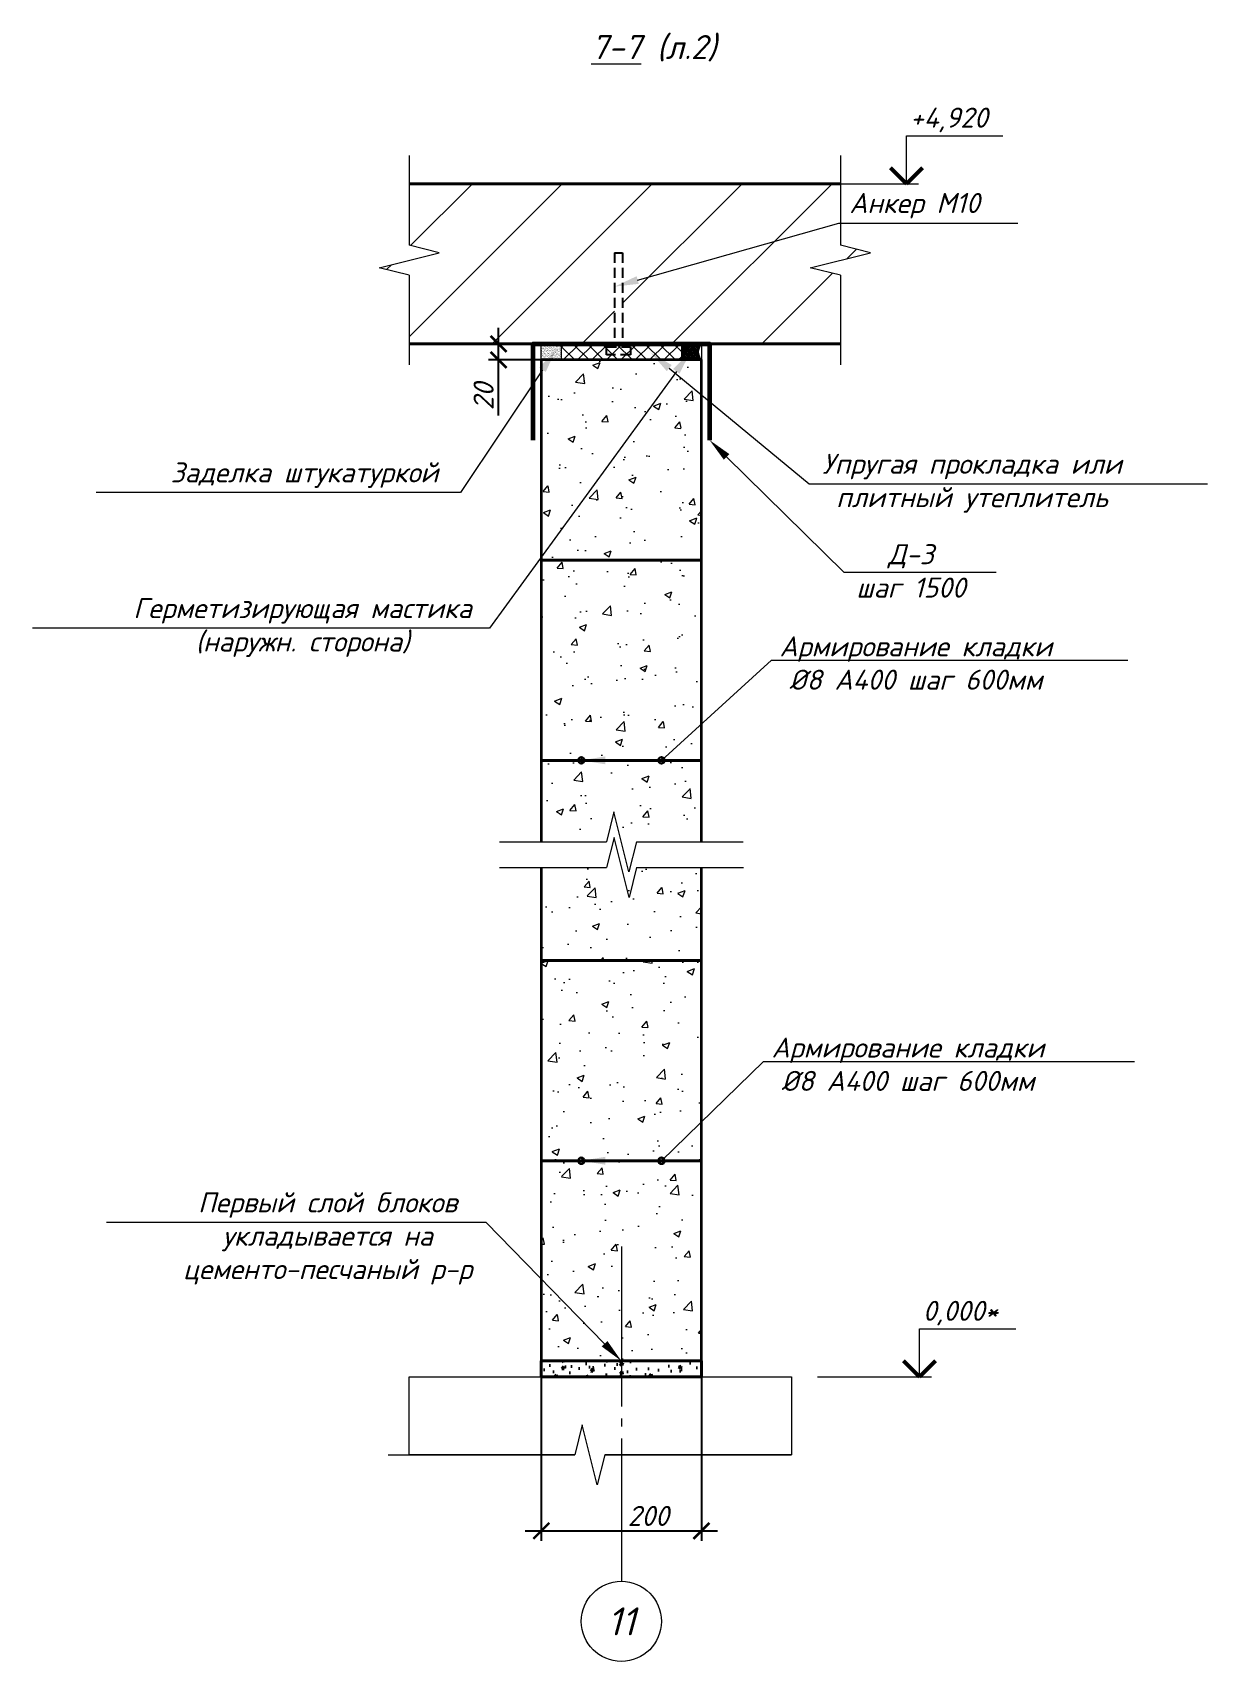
# Model space of a CAD drawing. Header units: millimetres. Extents: x -69292 to 68568, y 17750 to 120236.
# Drawn here: x 11820 to 13286, y 34010 to 36044 of the extents above; entities that cross this region are included whole.
import ezdxf
from ezdxf import colors
from ezdxf.entities.mleader import LeaderData, LeaderLine
from ezdxf.enums import TextEntityAlignment as Align
from ezdxf.math import Vec2, Vec3

# ---------------------------------------------------------------- set-up
doc = ezdxf.new("R2010")
doc.units = ezdxf.units.MM
doc.header["$PDMODE"] = 3
doc.linetypes.add('GOST2.303 5', pattern=[24, 20, -1.5, 1, -1.5])
doc.linetypes.add('HIDDEN', pattern=[0.375, 0.25, -0.125])
doc.layers.get('0').update_dxf_attribs({"lineweight": 5})
doc.layers.get('Defpoints').update_dxf_attribs({"lineweight": 0})
for name, color, linetype, lineweight in [('!!!Металл разрез', 7, 'Continuous', 35), ('#Dimensions', 7, 'Continuous', 9), ('#Арматура', 152, 'Continuous', 30), ('#Бетон вид', 22, 'Continuous', 18), ('#Бетон разрез', 22, 'Continuous', 40), ('#Выноски', 7, 'Continuous', 15), ('#Газобетон', 152, 'Continuous', 35), ('#Границы штриховок', 7, 'Continuous', 20), ('#Оси', 7, 'Continuous', 9), ('#разм', 7, 'Continuous', 9), ('A-okno', 7, 'Continuous', 0), ('k_ Размеры', 7, 'Continuous', 15), ('Штриховка', 7, 'Continuous', 25)]:
    doc.layers.add(name, color=color, linetype=linetype, lineweight=lineweight)
doc.layers.add('#Hatch', color=7, linetype='Continuous', lineweight=5, true_color=0x525252)
doc.styles.add('GOST 2.304', font='isocpeui.ttf')
doc.styles.add('STEP PR', font='isocpeui.ttf')
doc.dimstyles.new('SPDS', dxfattribs={"dimscale": 10, "dimtxt": 2.5, "dimasz": 2, "dimexe": 1.25, "dimexo": 0.625, "dimtad": 1, "dimdec": 0, "dimrnd": 0.001, "dimtxsty": 'STEP PR', "dimblk": 'ARCHTICK', "dimcen": 2.5, "dimdle": 2, "dimclrd": 256, "dimclre": 256, "dimclrt": 7, "dimadec": 0, "dimazin": 2, "dimtfac": 0.75, "dimtdec": 0, "dimtmove": 1, "dimatfit": 3, "dimfxl": 1, "dimtolj": 1, "dimarcsym": 1})

# ---------------------------------------------------------------- blocks, each defined once
blk = doc.blocks.new('Г.б.250х200')
at = {"layer": '#Hatch'}
h = blk.add_hatch(dxfattribs=at)
h.set_pattern_fill('AR-CONC', color=256, scale=0.5)
h.paths.add_polyline_path([(200, 250), (0, 250), (0, 0), (200, 0)])
at = {"layer": '#Газобетон'}
blk.add_lwpolyline([(0, 0), (200, 0), (200, 250), (0, 250)], close=True, dxfattribs=at)
blk = doc.blocks.new('*U60')
at = {"color": 0, "linetype": 'ByBlock', "lineweight": -2}
for p, q in [((3.733, 0), (4.045, 1.25)), ((4.045, 1.25), (4.67, -1.25)), ((3.733, 0), (0, 0)), ((4.67, -1.25), (4.983, 0)), ((8.716, 0), (4.983, 0))]:
    blk.add_line(p, q, dxfattribs=at)
blk = doc.blocks.new('*U484')
at = {"color": 0, "linetype": 'ByBlock', "lineweight": -2}
for p, q in [((4.445, 0), (4.758, 1.25)), ((4.758, 1.25), (5.383, -1.25)), ((4.445, 0), (0, 0)), ((5.383, -1.25), (5.695, 0)), ((10.14, 0), (5.695, 0))]:
    blk.add_line(p, q, dxfattribs=at)
blk = doc.blocks.new('*U485')
at = {"color": 0, "linetype": 'ByBlock', "lineweight": -2}
for p, q in [((4.449, 0), (4.762, 1.25)), ((4.762, 1.25), (5.387, -1.25)), ((4.449, 0), (0, 0)), ((5.387, -1.25), (5.699, 0)), ((10.149, 0), (5.699, 0))]:
    blk.add_line(p, q, dxfattribs=at)
blk = doc.blocks.new('*U61')
at = {"color": 0, "linetype": 'ByBlock', "lineweight": -2}
for p, q in [((7.77, 0), (8.083, 1.25)), ((8.083, 1.25), (8.708, -1.25)), ((7.77, 0), (0, 0)), ((8.708, -1.25), (9.02, 0)), ((16.79, 0), (9.02, 0))]:
    blk.add_line(p, q, dxfattribs=at)
blk = doc.blocks.new('*U9')
at = {"layer": '#Арматура', "lineweight": 0}
h = blk.add_hatch(dxfattribs=at)
h.set_pattern_fill('ANSI31', scale=0.8)
edge = h.paths.add_edge_path()
edge.add_arc((0, 4), 4, 0, 360)
blk.add_circle((0, 4), 4)
blk = doc.blocks.new('*U16')
at = {"layer": '#разм', "ltscale": 100, "elevation": 0}
for points in [[(4577173, -920400), (4578375, -920400)], [(4577173, -921000), (4577173, -920400)], [(4575899, -921000), (4577323, -921000)]]:
    blk.add_lwpolyline(points, dxfattribs=at)
at = {"layer": 'A-okno', "color": 0, "lineweight": 50, "ltscale": 100, "elevation": 0}
for points in [[(4577173, -921000), (4576973, -920800)], [(4577173, -921000), (4577373, -920800)]]:
    blk.add_lwpolyline(points, dxfattribs=at)
at = {"layer": '#разм', "style": 'STEP PR'}
for tag, p in [('ОТМЕТКА', (4577216, -920299)), ('ПРИМЕЧАНИЕ', (4577314, -920711))]:
    blk.add_attdef(tag, p, '', height=250, dxfattribs=at)
blk = doc.blocks.new('*U315')
at = {"layer": '#разм', "ltscale": 100, "elevation": 0}
for points in [[(4577173, -920400), (4578375, -920400)], [(4577173, -921000), (4577173, -920400)], [(4575885, -921000), (4577323, -921000)]]:
    blk.add_lwpolyline(points, dxfattribs=at)
at = {"layer": 'A-okno', "color": 0, "lineweight": 50, "ltscale": 100, "elevation": 0}
for points in [[(4577173, -921000), (4576973, -920800)], [(4577173, -921000), (4577373, -920800)]]:
    blk.add_lwpolyline(points, dxfattribs=at)
at = {"layer": '#разм', "style": 'STEP PR'}
for tag, p in [('ОТМЕТКА', (4577216, -920299)), ('ПРИМЕЧАНИЕ', (4577314, -920711))]:
    blk.add_attdef(tag, p, '', height=250, dxfattribs=at)
blk = doc.blocks.new('_ArchTick')
at = {"color": 0, "linetype": 'ByBlock', "const_width": 0.15}
blk.add_lwpolyline([(-0.5, -0.5), (0.5, 0.5)], dxfattribs=at)
blk = doc.blocks.new('*D313')
at = {"layer": 'Defpoints', "color": 0, "transparency": 16777216}
for p in [(12401.3, 35655.4), (12444.5, 35655.4), (12654.5, 35635.4)]:
    blk.add_point(p, dxfattribs=at)
at = {"layer": 'k_ Размеры', "lineweight": -2, "transparency": 16777216}
for p, q in [((12401.3, 35615.4), (12401.3, 35675.4)), ((12438.2, 35655.4), (12388.8, 35655.4)), ((12648.2, 35635.4), (12388.8, 35635.4)), ((12401.3, 35565.9), (12401.3, 35635.4))]:
    blk.add_line(p, q, dxfattribs=at)
at = {"layer": 'k_ Размеры', "lineweight": -2, "transparency": 16777216, "xscale": 20, "yscale": 20, "zscale": 20}
for p, rotation in [((12401.3, 35655.4), 90), ((12401.3, 35635.4), 270)]:
    blk.add_blockref('_ArchTick', p, dxfattribs=dict(at, rotation=rotation))
at = {"layer": 'k_ Размеры', "color": 7, "transparency": 16777216, "insert": (12382.5, 35589.7), "char_height": 25, "attachment_point": 5, "rotation": 90, "style": 'STEP PR'}
blk.add_mtext('\\A1;20', dxfattribs=at)
blk = doc.blocks.new('*D314')
at = {"layer": 'Defpoints', "color": 0, "transparency": 16777216}
for p in [(12454.5, 34385.4), (12654.5, 34385.4), (12654.5, 34173.2)]:
    blk.add_point(p, dxfattribs=at)
at = {"layer": 'k_ Размеры', "lineweight": -2, "transparency": 16777216}
for p, q in [((12454.5, 34379.2), (12454.5, 34160.7)), ((12654.5, 34379.2), (12654.5, 34160.7)), ((12434.5, 34173.2), (12674.5, 34173.2))]:
    blk.add_line(p, q, dxfattribs=at)
at = {"layer": 'k_ Размеры', "lineweight": -2, "transparency": 16777216, "xscale": 20, "yscale": 20, "zscale": 20, "rotation": 180}
blk.add_blockref('_ArchTick', (12454.5, 34173.2), dxfattribs=at)
at = {"layer": 'k_ Размеры', "lineweight": -2, "transparency": 16777216, "xscale": 20, "yscale": 20, "zscale": 20}
blk.add_blockref('_ArchTick', (12654.5, 34173.2), dxfattribs=at)
at = {"layer": 'k_ Размеры', "color": 7, "transparency": 16777216, "insert": (12588.1, 34191.9), "char_height": 25, "attachment_point": 5, "style": 'STEP PR'}
blk.add_mtext('\\A1;200', dxfattribs=at)

msp = doc.modelspace()

# ---------------------------------------------------------------- hatches: boundary and pattern name
at = {"layer": '#Hatch', "lineweight": 5}
h = msp.add_hatch(dxfattribs=at)
h.set_pattern_fill('ANSI31', color=256, scale=25)
h.set_pattern_definition([(45, (-250.47, 0), (-56.1266, 56.1266), [])])
h.paths.add_polyline_path([(12546, 35769.2), (12556, 35769.2), (12556, 35655.4), (12654.5, 35655.4), (12664.5, 35655.4), (12827.9, 35655.4), (12827.9, 35741.2), (12790.4, 35750.5), (12865.4, 35769.3), (12827.9, 35778.7), (12827.9, 35855.4), (12289.6, 35855.4), (12289.6, 35778.7), (12327.1, 35769.3), (12252.1, 35750.5), (12289.6, 35741.2), (12289.6, 35655.4), (12546, 35655.4)])
at = {"layer": '#Hatch'}
h = msp.add_hatch(dxfattribs=at)
h.set_pattern_fill('AR-SAND', color=256, scale=0.05)
h.set_pattern_definition([(37.5, (-4492.497, 969.8818), (-0.08000156, 2.44706619), [0, -1.9304, 0, -2.159, 0, -2.06375]), (7.5, (-4492.497, 969.8818), (2.24761642, 3.5841255), [0, -1.0414, 0, -1.7399, 0, -0.66675]), (327.5, (-4494.059, 969.8818), (3.95496185, 0.00718592), [0, -0.635, 0, -2.286, 0, -2.9845]), (317.5, (-4494.059, 969.8818), (3.81778226, 1.11464662), [0, -0.3175, 0, -1.4986, 0, -1.7145])])
h.paths.add_polyline_path([(12454.5, 35655.4), (12479.5, 35655.3), (12479.5, 35635.4), (12454.5, 35635.4)])
h = msp.add_hatch(dxfattribs=at)
h.set_pattern_fill('ANSI37', color=256, scale=4)
h.set_pattern_definition([(45, (-4492.497, 969.882), (-8.980256, 8.980256), []), (135, (-4492.497, 969.882), (-8.980256, -8.980256), [])])
h.paths.add_polyline_path([(12629.5, 35655.3), (12479.5, 35655.3), (12479.5, 35635.4), (12629.5, 35635.4)])
h = msp.add_hatch(dxfattribs=at)
h.set_pattern_fill('ANSI37', color=256, scale=0.5)
h.set_pattern_definition([(45, (-2187.876, -15.8262), (-1.122532015, 1.122532015), []), (135, (-2187.876, -15.8262), (-1.122532015, -1.122532015), [])])
edge = h.paths.add_edge_path()
edge.add_line((12654.5, 35655.4), (12629.5, 35655.3))
edge.add_line((12629.5, 35655.3), (12629.5, 35635.4))
edge.add_line((12629.5, 35635.4), (12654.5, 35635.4))
edge.add_arc((12667, 35645.4), 16, 141.4553, 218.5447, ccw=False)
h = msp.add_hatch(dxfattribs=at)
h.set_pattern_fill('AR-CONC', color=256, scale=0.5)
h.set_pattern_definition([(50, (-2187.876, -15.826), (91.09233, -7.96954), [9.525, -104.775]), (355, (-2187.88, -15.83), (-17.6217, 95.52842), [7.62, -83.8203]), (100.45144, (-2180.285, -16.49), (73.47062, 87.55888), [8.095, -89.04512]), (46.1842, (-2187.88, 9.57), (135.53952, -21.02116), [14.2875, -157.1625]), (96.63556, (-2176.58, 7.82), (118.70207, 123.71306), [12.1425, -133.5678]), (351.18415, (-2187.88, 9.57), (118.70207, 123.71306), [11.43, -125.72987]), (21, (-2175.176, 3.224), (75.8072, -51.1326), [9.525, -104.775]), (326, (-2175.18, 3.22), (30.90101, 92.09398), [7.62, -83.82]), (71.45144, (-2168.86, -1.04), (106.7082, 40.96138), [8.095, -89.04497]), (37.5, (-2187.876, -15.826), (1.544302, 42.27752), [0, -82.804, 0, -85.09, 0, -84.1375]), (7.5, (-2187.876, -15.826), (33.40983, 50.09029), [0, -48.514, 0, -80.899, 0, -32.0675]), (327.5, (-2216.197, -15.826), (67.795298, -2.864372), [0, -31.75, 0, -99.06, 0, -131.445]), (317.5, (-2228.897, -15.826), (74.06459, 12.71325), [0, -41.275, 0, -65.786, 0, -93.345])])
h.paths.add_polyline_path([(12466.4, 35001.5), (12454.5, 35001.5), (12454.5, 34885.4), (12654.5, 34885.4), (12654.5, 35001.5), (12503.9, 35001.5), (12494.5, 34964), (12475.8, 35039)])
h.paths.add_polyline_path([(12454.5, 35033.6), (12466.3, 35033.6), (12475.7, 35071.1), (12494.4, 34996.1), (12503.8, 35033.6), (12654.5, 35033.6), (12654.5, 35135.4), (12454.5, 35135.4)])
at = {"layer": '#Hatch', "lineweight": 40}
h = msp.add_hatch(dxfattribs=at)
h.set_pattern_fill('AR-CONC', color=256, scale=0.2)
h.set_pattern_definition([(50, (-250.467, 0), (36.436934, -3.187817), [3.81, -41.91]), (355, (-250.467, 0), (-7.048684, 38.21137), [3.048, -33.528117]), (100.45144, (-247.43, -0.266), (29.38825, 35.02355), [3.238, -35.61805]), (46.1842, (-250.467, 10.16), (54.21581, -8.408466), [5.715, -62.865]), (96.63556, (-245.95, 9.46), (47.48083, 49.485225), [4.857005, -53.42712]), (351.18415, (-250.467, 10.16), (47.48083, 49.485225), [4.57199, -50.29195]), (21, (-245.387, 7.62), (30.322878, -20.45304), [3.81, -41.91]), (326, (-245.387, 7.62), (12.360406, 36.837593), [3.048, -33.528]), (71.45144, (-242.86, 5.916), (42.683284, 16.384554), [3.238, -35.617988]), (37.5, (-250.467, 0), (0.6177207, 16.911008), [0, -33.1216, 0, -34.036, 0, -33.655]), (7.5, (-250.467, 0), (13.3639325, 20.036115), [0, -19.4056, 0, -32.3596, 0, -12.827]), (327.5, (-261.795, 0), (27.118119, -1.145749), [0, -12.7, 0, -39.624, 0, -52.578]), (317.5, (-266.875, 0), (29.625836, 5.085298), [0, -16.51, 0, -26.3144, 0, -37.338])])
h.paths.add_polyline_path([(12454.5, 34385.4), (12654.5, 34385.4), (12654.5, 34365.4), (12454.5, 34365.4)])

# ---------------------------------------------------------------- linework, layer by layer
at = {"layer": '!!!Металл разрез', "lineweight": 60}
msp.add_lwpolyline([(12444.5, 35535.4), (12444.5, 35655.4), (12664.5, 35655.4), (12664.5, 35535.4)], dxfattribs=at)
at = {"layer": '#Бетон вид'}
msp.add_lwpolyline([(12314.5, 35855.4), (12827.9, 35855.4)], dxfattribs=at)
at = {"layer": '#Бетон разрез'}
for points in [[(12827.9, 35855.4), (12289.6, 35855.4)], [(12289.6, 35655.4), (12827.9, 35655.4)]]:
    msp.add_lwpolyline(points, dxfattribs=at)
msp.add_lwpolyline([(12454.5, 34385.4), (12654.5, 34385.4), (12654.5, 34365.4), (12454.5, 34365.4)], close=True, dxfattribs=at)
at = {"layer": '#Газобетон'}
for points in [[(12654.5, 35033.6), (12654.5, 35135.4), (12454.5, 35135.4), (12454.5, 35033.6)], [(12454.5, 35001.5), (12454.5, 34885.4), (12654.5, 34885.4), (12654.5, 35001.5)]]:
    msp.add_lwpolyline(points, dxfattribs=at)
at = {"layer": '#Границы штриховок'}
msp.add_lwpolyline([(12454.5, 35655.4), (12479.5, 35655.3), (12479.5, 35635.4), (12454.5, 35635.4)], close=True, dxfattribs=at)
msp.add_lwpolyline([(12654.5, 35655.4), (12629.5, 35655.3), (12629.5, 35635.4), (12654.5, 35635.4, -0.349653)], format="xyb", close=True, dxfattribs=at)
at = {"layer": '#Оси', "linetype": 'GOST2.303 5', "ltscale": 10}
msp.add_lwpolyline([(12554.5, 34528.4), (12554.5, 34249.7), (12554.5, 34110.2)], dxfattribs=at)
at = {"layer": '#Оси', "linetype": 'Continuous', "ltscale": 100}
msp.add_circle((12554.5, 34060.2), 50, dxfattribs=at)
msp.add_lwpolyline([(12654.5, 35635.4), (12454.5, 35635.4), (12454.5, 35655.4), (12654.5, 35655.4)], close=True)
msp.add_lwpolyline([(12496.4, 34268.3), (12289.6, 34268.3), (12289.6, 34365.4), (12767, 34365.4), (12767, 34268.3), (12533.9, 34268.3)])
at = {"layer": 'Штриховка', "linetype": 'HIDDEN', "ltscale": 50}
for points in [[(12546, 35769.2), (12546, 35651.6)], [(12546, 35769.2), (12556, 35769.2)], [(12556, 35769.2), (12556, 35651.6)], [(12536, 35651.6), (12566, 35651.6), (12566, 35641.6), (12536, 35641.6), (12536, 35651.6)]]:
    msp.add_lwpolyline(points, dxfattribs=at)

# ---------------------------------------------------------------- block references
at = {"layer": '#Dimensions', "xscale": 0.1, "yscale": 0.1, "zscale": 0.1}
for name, p, values in [('*U315', (-444806.7, 127955.4, 0), {'ОТМЕТКА': '+4,920'}), ('*U16', (-444790.7, 126465.4, 0), {'ОТМЕТКА': '0,000*'})]:
    msp.add_blockref(name, p, dxfattribs=at).add_auto_attribs(values)
at = {"layer": '#Арматура', "xscale": -1}
for p in [(12504.5, 35131.4), (12604.5, 35131.4), (12504.5, 34631.4), (12604.5, 34631.4)]:
    msp.add_blockref('*U9', p, dxfattribs=at)
at = {"layer": '#Газобетон'}
for p in [(12454.5, 35385.4), (12454.5, 35135.4), (12454.5, 34635.4), (12454.5, 34385.4)]:
    msp.add_blockref('Г.б.250х200', p, dxfattribs=at)
at = {"xscale": -30, "yscale": -30, "zscale": -30, "rotation": 270}
for p in [(12289.6, 35629.2), (12827.9, 35629.2)]:
    msp.add_blockref('*U60', p, dxfattribs=at)
at = {"xscale": -30, "yscale": -30, "zscale": -30}
for name, p in [('*U484', (12706.7, 35033.6)), ('*U485', (12707, 35001.5)), ('*U61', (12767, 34268.3))]:
    msp.add_blockref(name, p, dxfattribs=at)

# ---------------------------------------------------------------- texts
at = {"layer": '#Dimensions', "style": 'STEP PR'}
msp.add_text('%%U7-7%%U (л.2)', height=30, dxfattribs=at).set_placement((12595, 36011.1), align=Align.CENTER)
at = {"layer": '#Оси', "linetype": 'Continuous', "ltscale": 100, "style": 'GOST 2.304'}
msp.add_text('11', height=35, dxfattribs=at).set_placement((12554.5, 34060.2), align=Align.MIDDLE_CENTER)

# ---------------------------------------------------------------- dimensions: what is measured, and where the dimension line sits
at = {"layer": 'k_ Размеры'}
dim = msp.add_linear_dim(base=(12401.3, 35655.4), p1=(12654.5, 35635.4), p2=(12444.5, 35655.4), angle=90, dimstyle='SPDS', dxfattribs=at)
dim.commit()
dim.dimension.update_dxf_attribs({"geometry": '*D313', "text_midpoint": (12406.7, 35589.7), "dimtype": 160})
dim = msp.add_linear_dim(base=(12654.5, 34173.2), p1=(12454.5, 34385.4), p2=(12654.5, 34385.4), dimstyle='SPDS', dxfattribs=at)
dim.commit()
dim.dimension.update_dxf_attribs({"geometry": '*D314', "text_midpoint": (12588.1, 34173.2), "dimtype": 160})

# ---------------------------------------------------------------- leaders
at = {"layer": '#Выноски'}
ml = msp.add_multileader_mtext('Standard', dxfattribs=at)
ml.set_content('{\\H0.83333x;Анкер M10}', color=256, style='STEP PR')
ml.set_leader_properties(color=256, linetype='ByLayer', lineweight=-1)
ml.build(insert=Vec2(0, 0))
ml.multileader.update_dxf_attribs({"text_left_attachment_type": 6, "text_right_attachment_type": 6, "dogleg_length": 0, "arrow_head_size": 30, "scale": 0.1})
ctx = ml.context
ctx.base_point, ctx.scale, ctx.char_height, ctx.arrow_head_size, ctx.landing_gap_size, ctx.plane_origin = Vec3(12825.8, 35806.4), 0.1, 30, 30, 12.5, Vec3(15744.9, 34324.6)
ctx.left_attachment, ctx.right_attachment, ctx.text_align_type = 6, 6, 1
notes = []
notes.append((ctx, [(0, (1, 1, 0), (12825.8, 35806.4), (1, 0), 0, [(0, [(12546, 35727)], 0, [])])]))
ctx.mtext.insert, ctx.mtext.rotation, ctx.mtext.alignment, ctx.mtext.flow_direction = Vec3(12920.5, 35843.9), 6.283185, 2, 5
ml = msp.add_multileader_mtext('Standard', dxfattribs=at)
ml.set_content('{\\H0.83333x;Герметизирующая мастика\\P(наружн. сторона)}', color=256, style='STEP PR')
ml.set_leader_properties(color=256, linetype='ByLayer', lineweight=-1)
ml.build(insert=Vec2(0, 0))
ml.multileader.update_dxf_attribs({"text_left_attachment_type": 6, "text_right_attachment_type": 6, "dogleg_length": 0, "arrow_head_size": 30, "scale": 0.1})
ctx = ml.context
ctx.base_point, ctx.scale, ctx.char_height, ctx.arrow_head_size, ctx.landing_gap_size, ctx.plane_origin = Vec3(11923.2, 35300.5), 0.1, 30, 30, 12.5, Vec3(14882.6, 34103.1)
ctx.left_attachment, ctx.right_attachment, ctx.text_align_type = 6, 6, 1
notes.append((ctx, [(1, (1, 1, 0), (12389.8, 35300.5), (-1, 0), 0, [(1, [(12640.8, 35645.4)], 0, [])])]))
ctx.mtext.insert, ctx.mtext.rotation, ctx.mtext.alignment, ctx.mtext.flow_direction = Vec3(12156.5, 35338), 6.283185, 2, 5
ml = msp.add_multileader_mtext('Standard', dxfattribs=at)
ml.set_content('{\\H0.83333x;Заделка штукатуркой}', color=256, style='STEP PR')
ml.set_leader_properties(color=256, linetype='ByLayer', lineweight=-1)
ml.build(insert=Vec2(0, 0))
ml.multileader.update_dxf_attribs({"text_left_attachment_type": 6, "text_right_attachment_type": 6, "dogleg_length": 0, "arrow_head_size": 30, "scale": 0.1})
ctx = ml.context
ctx.base_point, ctx.scale, ctx.char_height, ctx.arrow_head_size, ctx.landing_gap_size, ctx.plane_origin = Vec3(11964.1, 35470), 0.1, 30, 30, 12.5, Vec3(14888.5, 34011)
ctx.left_attachment, ctx.right_attachment, ctx.text_align_type = 6, 6, 1
notes.append((ctx, [(1, (1, 1, 0), (12353.8, 35470), (-1, 0), 0, [(1, [(12472.7, 35648.1)], 0, [])])]))
ctx.mtext.insert, ctx.mtext.rotation, ctx.mtext.alignment, ctx.mtext.flow_direction = Vec3(12158.9, 35507.5), 6.283185, 2, 5
ml = msp.add_multileader_mtext('Standard', dxfattribs=at)
ml.set_content('{\\H0.83333x;Упругая прокладка или \\Pплитный утеплитель}', color=256, style='STEP PR')
ml.set_leader_properties(color=256, linetype='ByLayer', lineweight=-1)
ml.build(insert=Vec2(0, 0))
ml.multileader.update_dxf_attribs({"text_left_attachment_type": 6, "text_right_attachment_type": 6, "dogleg_length": 0, "arrow_head_size": 30, "scale": 0.1})
ctx = ml.context
ctx.base_point, ctx.scale, ctx.char_height, ctx.arrow_head_size, ctx.landing_gap_size, ctx.plane_origin = Vec3(12788.9, 35480.7), 0.1, 30, 30, 12.5, Vec3(15953.5, 33990.2)
ctx.left_attachment, ctx.right_attachment, ctx.text_align_type = 6, 6, 1
notes.append((ctx, [(0, (1, 1, 0), (12788.9, 35480.7), (1, 0), 0, [(1, [(12591.2, 35644.4)], 0, [])])]))
ctx.mtext.insert, ctx.mtext.rotation, ctx.mtext.alignment, ctx.mtext.flow_direction = Vec3(12992.4, 35518.2), 6.283185, 2, 5
ml = msp.add_multileader_mtext('Standard', dxfattribs=at)
ml.set_content('{\\H0.83333x;Д-3\\Pшаг 1500}', color=256, style='STEP PR')
ml.set_leader_properties(color=256, linetype='ByLayer', lineweight=-1)
ml.build(insert=Vec2(0, 0))
ml.multileader.update_dxf_attribs({"text_left_attachment_type": 6, "text_right_attachment_type": 6, "dogleg_length": 0, "arrow_head_size": 30, "scale": 0.1})
ctx = ml.context
ctx.base_point, ctx.scale, ctx.char_height, ctx.arrow_head_size, ctx.landing_gap_size, ctx.plane_origin = Vec3(12832.1, 35370.3), 0.1, 30, 30, 12.5, Vec3(15586.3, 33761)
ctx.left_attachment, ctx.right_attachment, ctx.text_align_type = 6, 6, 1
notes.append((ctx, [(0, (1, 1, 0), (12832.1, 35370.3), (1, 0), 0, [(0, [(12664.5, 35535.4)], 0, [])])]))
ctx.mtext.insert, ctx.mtext.rotation, ctx.mtext.alignment, ctx.mtext.flow_direction = Vec3(12916, 35405.3), 6.283185, 2, 5
ml = msp.add_multileader_mtext('Standard', dxfattribs=at)
ml.set_content('{\\H0.83333x;Армирование кладки\\P%%C8 А400 шаг 600мм\\P\\A1;\\H1.2x;       }', color=256, style='STEP PR')
ml.set_leader_properties(color=256, linetype='ByLayer', lineweight=-1)
ml.build(insert=Vec2(0, 0))
ml.multileader.update_dxf_attribs({"text_left_attachment_type": 6, "text_right_attachment_type": 6, "dogleg_length": 0, "arrow_head_size": 30, "scale": 0.1})
ctx = ml.context
ctx.base_point, ctx.scale, ctx.char_height, ctx.arrow_head_size, ctx.landing_gap_size, ctx.plane_origin = Vec3(12742, 35260.3), 0.1, 30, 30, 12.5, Vec3(15667.4, 33576.5)
ctx.left_attachment, ctx.right_attachment, ctx.text_align_type = 6, 6, 1
notes.append((ctx, [(0, (1, 1, 0), (12742, 35260.3), (1, 0), 0, [(0, [(12504.5, 35135.4), (12604.5, 35135.4)], 0, [])])]))
ctx.mtext.insert, ctx.mtext.rotation, ctx.mtext.alignment, ctx.mtext.flow_direction = Vec3(12922.1, 35290.3), 6.283185, 2, 5
ml = msp.add_multileader_mtext('Standard', dxfattribs=at)
ml.set_content('{\\H0.83333x;Армирование кладки  \\P%%C8 А400 шаг 600мм\\P\\A1;\\H1.2x;       }', color=256, style='STEP PR')
ml.set_leader_properties(color=256, linetype='ByLayer', lineweight=-1)
ml.build(insert=Vec2(0, 0))
ml.multileader.update_dxf_attribs({"text_left_attachment_type": 6, "text_right_attachment_type": 6, "dogleg_length": 0, "arrow_head_size": 30, "scale": 0.1})
ctx = ml.context
ctx.base_point, ctx.scale, ctx.char_height, ctx.arrow_head_size, ctx.landing_gap_size, ctx.plane_origin = Vec3(12732.1, 34759.3), 0.1, 30, 30, 12.5, Vec3(15667.4, 32826.5)
ctx.left_attachment, ctx.right_attachment, ctx.text_align_type = 6, 6, 1
notes.append((ctx, [(0, (1, 1, 0), (12732.1, 34759.3), (1, 0), 0, [(0, [(12504.5, 34635.4), (12604.5, 34635.4)], 0, [])])]))
ctx.mtext.insert, ctx.mtext.rotation, ctx.mtext.alignment, ctx.mtext.flow_direction = Vec3(12912.2, 34789.3), 6.283185, 2, 5
ml = msp.add_multileader_mtext('Standard', dxfattribs=at)
ml.set_content('{\\H0.83333x;Первый слой блоков\\Pукладывается на\\Pцементо-песчаный р-р}', color=256, style='STEP PR')
ml.set_leader_properties(color=256, linetype='ByLayer', lineweight=-1)
ml.build(insert=Vec2(0, 0))
ml.multileader.update_dxf_attribs({"text_left_attachment_type": 6, "text_right_attachment_type": 6, "dogleg_length": 0, "arrow_head_size": 30, "scale": 0.1})
ctx = ml.context
ctx.base_point, ctx.scale, ctx.char_height, ctx.arrow_head_size, ctx.landing_gap_size, ctx.plane_origin = Vec3(11989.6, 34558.4), 0.1, 30, 30, 12.5, Vec3(14939.6, 32934.3)
ctx.left_attachment, ctx.right_attachment, ctx.text_align_type = 6, 6, 1
notes.append((ctx, [(1, (1, 1, 0), (12385.9, 34558.4), (-1, 0), 0, [(0, [(12554.5, 34385.4)], 0, [])])]))
ctx.mtext.insert, ctx.mtext.rotation, ctx.mtext.alignment, ctx.mtext.flow_direction = Vec3(12187.8, 34595.9), 6.283185, 2, 5
for ctx, leaders in notes:
    for number, flags, end, landing, length, lines in leaders:
        leader = LeaderData()
        leader.index, (leader.has_last_leader_line, leader.has_dogleg_vector, leader.attachment_direction) = number, flags
        leader.last_leader_point, leader.dogleg_vector, leader.dogleg_length = Vec3(end), Vec3(landing), length
        for number, points, colour, breaks in lines:
            line = LeaderLine()
            line.index, line.vertices, line.color, line.breaks = number, Vec3.list(points), colors.encode_raw_color(colour), breaks
            leader.lines.append(line)
        ctx.leaders.append(leader)

doc.saveas('drawing.dxf')
